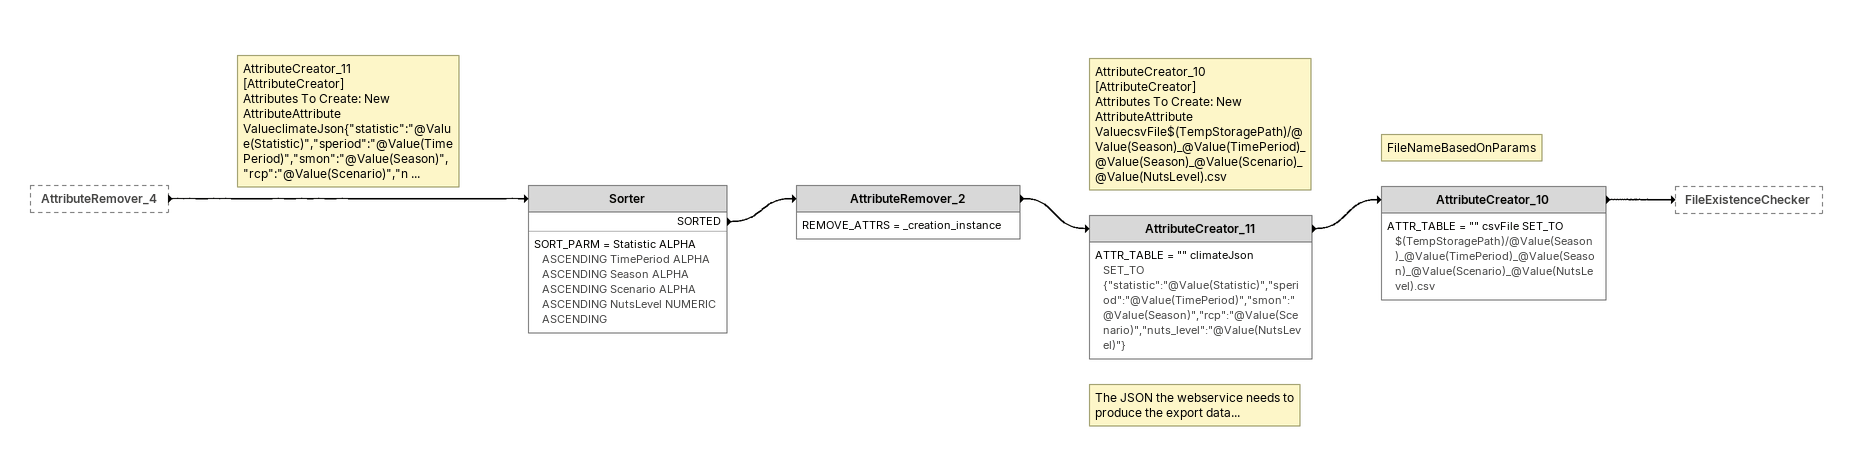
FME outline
AttributeRemover_4 [outside]
    -> Sorter
Sorter
    SORT_PARM = Statistic ALPHA ASCENDING TimePeriod ALPHA ASCENDING Season ALPHA ASCENDING Scenario ALPHA ASCENDING NutsLevel NUMERIC ASCENDING
    SORTED -> AttributeRemover_2
AttributeRemover_2
    REMOVE_ATTRS = _creation_instance
    -> AttributeCreator_11
Note: AttributeCreator_11 [AttributeCreator] / Attributes To Create: New AttributeAttribute ValueclimateJson{"statistic":"@Value(Statistic)","speriod":"@Value(TimePeriod)","smon":"@Value(Season)","rcp":"@Value(Scenario)","n ...
Note: The JSON the webservice needs to produce the export data...
AttributeCreator_11
    ATTR_TABLE = "" climateJson SET_TO {"statistic":"@Value(Statistic)","speriod":"@Value(TimePeriod)","smon":"@Value(Season)","rcp":"@Value(Scenario)","nuts_level":"@Value(NutsLevel)"}
    -> AttributeCreator_10
Note: AttributeCreator_10 [AttributeCreator] / Attributes To Create: New AttributeAttribute ValuecsvFile$(TempStoragePath)/@Value(Season)_@Value(TimePeriod)_@Value(Season)_@Value(Scenario)_@Value(NutsLevel).csv
Note: FileNameBasedOnParams
AttributeCreator_10
    ATTR_TABLE = "" csvFile SET_TO $(TempStoragePath)/@Value(Season)_@Value(TimePeriod)_@Value(Season)_@Value(Scenario)_@Value(NutsLevel).csv
    -> FileExistenceChecker
